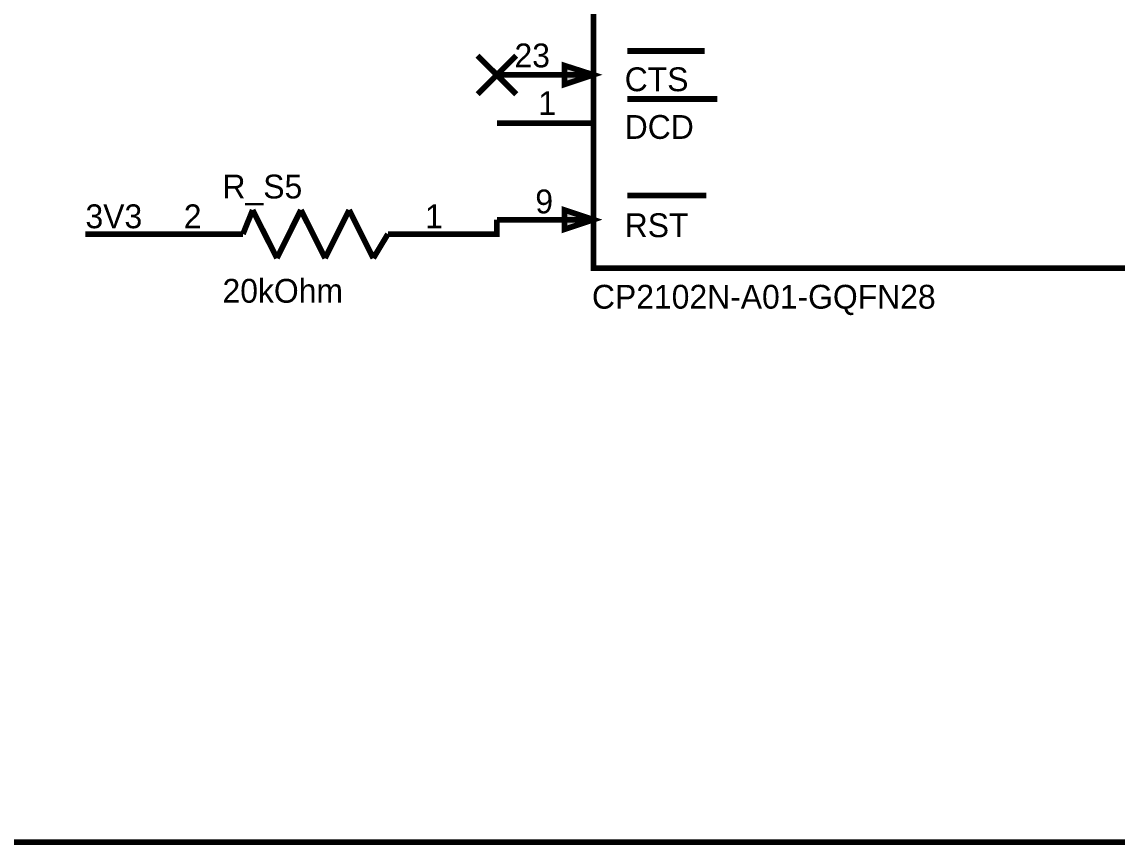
# Model space of a CAD drawing. Header units: inches. Extents: x 0 to 16.9, y 0 to 11.7.
# Drawn here: x 11.521 to 13.79, y 6.883 to 8.589 of the extents above; entities that cross this region are included whole.
import ezdxf

# ---------------------------------------------------------------- set-up
doc = ezdxf.new("R2010")
doc.units = ezdxf.units.IN
doc.header["$MEASUREMENT"] = 0
doc.layers.add('Sheet', color=255, linetype='Continuous')

msp = doc.modelspace()

# ---------------------------------------------------------------- linework, layer by layer
at = {"layer": 'Sheet'}
for points in [[(12.7056, 10.479, 0.0118, 0.0118, 0), (14.4052, 10.479, 0.0118, 0.0118, 0), (14.4052, 8.079, 0.0118, 0.0118, 0), (12.7056, 8.079, 0.0118, 0.0118, 0), (12.7056, 10.479, 0.0118, 0.0118, 0)], [(12.7056, 10.479, 0.0039, 0.0039, 0), (12.7056, 8.079, 0.0039, 0.0039, 0), (14.4052, 8.079, 0.0039, 0.0039, 0), (14.4052, 10.479, 0.0039, 0.0039, 0), (12.7056, 10.479, 0.0039, 0.0039, 0), (12.7056, 10.479, 0.0039, 0.0039, 0)], [(12.6454, 8.4988, 0.0118, 0.0118, 0), (12.7056, 8.4795, 0.0118, 0.0118, 0), (12.6454, 8.4595, 0.0118, 0.0118, 0), (12.6454, 8.4988, 0.0118, 0.0118, 0)], [(12.6454, 8.4988, 0.0039, 0.0039, 0), (12.7056, 8.4795, 0.0039, 0.0039, 0), (12.6454, 8.4595, 0.0039, 0.0039, 0), (12.6454, 8.4988, 0.0039, 0.0039, 0)], [(12.6454, 8.1994, 0.0118, 0.0118, 0), (12.7056, 8.1793, 0.0118, 0.0118, 0), (12.6454, 8.1593, 0.0118, 0.0118, 0), (12.6454, 8.1994, 0.0118, 0.0118, 0)], [(12.6454, 8.1994, 0.0039, 0.0039, 0), (12.7056, 8.1793, 0.0039, 0.0039, 0), (12.6454, 8.1593, 0.0039, 0.0039, 0), (12.6454, 8.1994, 0.0039, 0.0039, 0)]]:
    msp.add_lwpolyline(points, format="xyseb", close=True, dxfattribs=at)
for points in [[(12.8359, 8.5289, 0.0118, 0.0118, 0), (12.7758, 8.5289, 0.0118, 0.0118, 0)], [(12.8907, 8.5289, 0.0118, 0.0118, 0), (12.8359, 8.5289, 0.0118, 0.0118, 0)], [(12.9362, 8.5289, 0.0118, 0.0118, 0), (12.8907, 8.5289, 0.0118, 0.0118, 0)], [(12.4656, 8.4394, 0.0118, 0.0118, 0), (12.5455, 8.5193, 0.0118, 0.0118, 0)], [(12.4656, 8.5193, 0.0118, 0.0118, 0), (12.5455, 8.4394, 0.0118, 0.0118, 0)], [(12.7056, 8.4795, 0.0118, 0.0118, 0), (12.5057, 8.4795, 0.0118, 0.0118, 0)], [(12.8406, 8.4294, 0.0118, 0.0118, 0), (12.7758, 8.4294, 0.0118, 0.0118, 0)], [(12.9008, 8.4294, 0.0118, 0.0118, 0), (12.8406, 8.4294, 0.0118, 0.0118, 0)], [(12.9625, 8.4294, 0.0118, 0.0118, 0), (12.9008, 8.4294, 0.0118, 0.0118, 0)], [(12.7056, 8.3792, 0.0118, 0.0118, 0), (12.5057, 8.3792, 0.0118, 0.0118, 0)], [(12.8359, 8.2295, 0.0118, 0.0118, 0), (12.7758, 8.2295, 0.0118, 0.0118, 0)], [(12.8861, 8.2295, 0.0118, 0.0118, 0), (12.8359, 8.2295, 0.0118, 0.0118, 0)], [(12.9393, 8.2295, 0.0118, 0.0118, 0), (12.8861, 8.2295, 0.0118, 0.0118, 0)], [(11.9996, 8.1994, 0.0118, 0.0118, 0), (11.9795, 8.1496, 0.0118, 0.0118, 0)], [(12.0498, 8.0995, 0.0118, 0.0118, 0), (11.9996, 8.1994, 0.0118, 0.0118, 0)], [(12.0995, 8.1994, 0.0118, 0.0118, 0), (12.0498, 8.0995, 0.0118, 0.0118, 0)], [(12.1497, 8.0995, 0.0118, 0.0118, 0), (12.0995, 8.1994, 0.0118, 0.0118, 0)], [(12.1994, 8.1994, 0.0118, 0.0118, 0), (12.1497, 8.0995, 0.0118, 0.0118, 0)], [(12.2496, 8.0995, 0.0118, 0.0118, 0), (12.1994, 8.1994, 0.0118, 0.0118, 0)], [(12.5053, 8.1793, 0.0118, 0.0118, 0), (12.5053, 8.1496, 0.0118, 0.0118, 0), (12.4795, 8.1496, 0.0118, 0.0118, 0)], [(12.7056, 8.1793, 0.0118, 0.0118, 0), (12.5057, 8.1793, 0.0118, 0.0118, 0)], [(11.6528, 8.1496, 0.0118, 0.0118, 0), (11.7797, 8.1496, 0.0118, 0.0118, 0)], [(11.9795, 8.1496, 0.0118, 0.0118, 0), (11.7797, 8.1496, 0.0118, 0.0118, 0)], [(11.9795, 8.1496, 0.0118, 0.0118, 0), (11.9498, 8.1496, 0.0118, 0.0118, 0)], [(12.2797, 8.1496, 0.0118, 0.0118, 0), (12.2496, 8.0995, 0.0118, 0.0118, 0)], [(12.2797, 8.1496, 0.0118, 0.0118, 0), (12.4795, 8.1496, 0.0118, 0.0118, 0)], [(12.2797, 8.1496, 0.0118, 0.0118, 0), (12.3098, 8.1496, 0.0118, 0.0118, 0)], [(16.1011, 6.889, 0.0118, 0.0118, 0), (8.2677, 6.889, 0.0118, 0.0118, 0)]]:
    msp.add_lwpolyline(points, format="xyseb", dxfattribs=at)
for points in [[(12.6444, 8.4568), (12.7125, 8.4795), (12.6444, 8.5022)], [(12.6444, 8.1568), (12.7125, 8.1795), (12.6444, 8.2022)]]:
    msp.add_solid(points, dxfattribs=at)

# ---------------------------------------------------------------- texts
for s, height, p in [('23', 0.04939, (12.542, 8.495)), ('CTS', 0.04939, (12.7704, 8.4456)), ('1', 0.0494, (12.5914, 8.3962)), ('DCD', 0.04939, (12.7704, 8.3468)), ('R_S5', 0.04939, (11.9371, 8.2233)), ('9', 0.0494, (12.5852, 8.1924)), ('3V3', 0.04939, (11.6532, 8.1616)), ('2', 0.0494, (11.8569, 8.1616)), ('1', 0.0494, (12.3568, 8.1616)), ('RST', 0.04939, (12.7704, 8.1431)), ('20kOhm', 0.04939, (11.9371, 8.0072)), ('CP2102N-A01-GQFN28', 0.049389, (12.7025, 7.9949))]:
    msp.add_text(s, height=height, dxfattribs=at).set_placement(p)

doc.saveas('drawing.dxf')
